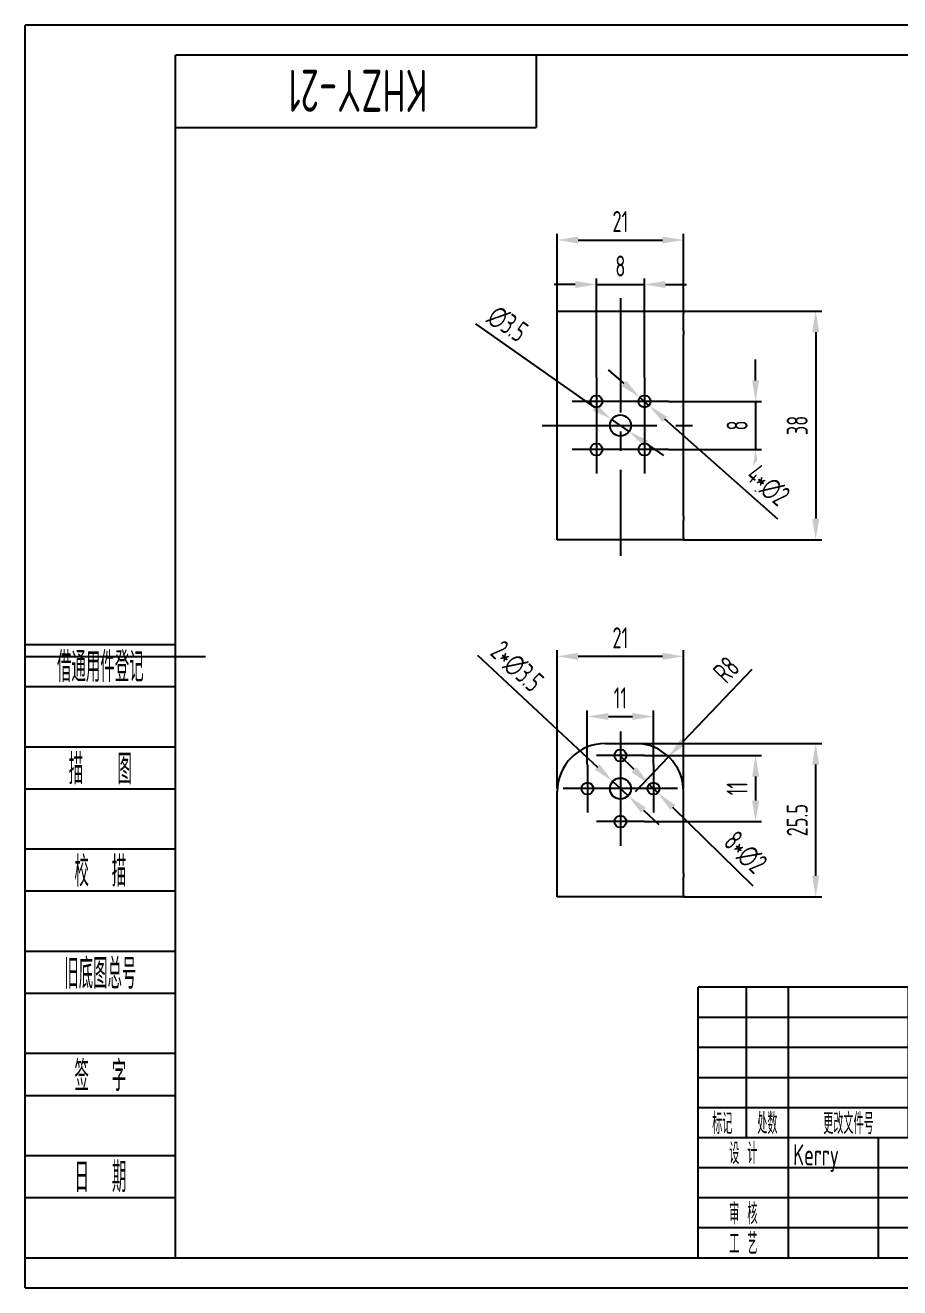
# Model space of a CAD drawing. Header units: millimetres. Extents: x 366 to 663, y 390 to 600.
# Drawn here: x 366.1 to 511.6, y 389.7 to 599.7 of the extents above; entities that cross this region are included whole.
import ezdxf
from ezdxf.enums import TextEntityAlignment as Align

# ---------------------------------------------------------------- set-up
doc = ezdxf.new("R2010")
doc.units = ezdxf.units.MM
doc.linetypes.add('CENTER2', pattern=[28.575, 19.05, -3.175, 3.175, -3.175])
for name, color, linetype in [('1轮廓实线层', 7, 'Continuous'), ('2细线层', 4, 'Continuous'), ('3中心线层', 1, 'CENTER2'), ('6文字层', 3, 'Continuous'), ('7标注层', 4, 'Continuous'), ('图框层', 7, 'Continuous')]:
    doc.layers.add(name, color=color, linetype=linetype)
doc.styles.add('PC_TEXTSTYLE', font='ISOCP.SHX', dxfattribs={"width": 0.707, "bigfont": 'GBCBIG.SHX'})
doc.dimstyles.new('GB_DIAMETER', dxfattribs={"dimtxt": 3.5, "dimasz": 3.5, "dimexe": 1, "dimexo": 0, "dimgap": 1.5, "dimtad": 1, "dimjust": 4, "dimdsep": 46, "dimtxsty": 'PC_TEXTSTYLE', "dimcen": 0, "dimclrd": 256, "dimclrt": 3, "dimadec": 0, "dimazin": 2, "dimtp": 0.1, "dimtm": 0.1, "dimtfac": 0.71, "dimtdec": 3, "dimtmove": 0, "dimatfit": 2, "dimfxl": 1, "dimtfill": 1, "dimarcsym": 0})
doc.dimstyles.new('GB_LINEAR', dxfattribs={"dimtxt": 3.5, "dimasz": 3.5, "dimexe": 1, "dimexo": 0, "dimgap": 1.5, "dimtad": 1, "dimdsep": 46, "dimtxsty": 'PC_TEXTSTYLE', "dimcen": 0, "dimclrd": 256, "dimclrt": 3, "dimadec": 0, "dimazin": 2, "dimtp": 0.1, "dimtm": 0.1, "dimtfac": 0.71, "dimtdec": 3, "dimtmove": 0, "dimatfit": 3, "dimfxl": 1, "dimtfill": 1, "dimarcsym": 0})
doc.dimstyles.new('GB_RADIAL', dxfattribs={"dimtxt": 3.5, "dimasz": 3.5, "dimexe": 1, "dimexo": 0, "dimgap": 1.5, "dimtad": 1, "dimjust": 4, "dimdsep": 46, "dimtxsty": 'PC_TEXTSTYLE', "dimcen": 0, "dimclrd": 256, "dimclrt": 3, "dimadec": 0, "dimazin": 2, "dimtp": 0.1, "dimtm": 0.1, "dimtfac": 0.71, "dimtdec": 3, "dimtmove": 0, "dimatfit": 2, "dimfxl": 1, "dimtfill": 1, "dimarcsym": 0})

# ---------------------------------------------------------------- blocks, each defined once
blk = doc.blocks.new('*D1')
at = {"layer": '7标注层', "color": 0, "lineweight": -2}
for p, q in [((454.6, 551.93), (454.6, 564.93)), ((475.6, 551.93), (475.6, 564.93))]:
    blk.add_line(p, q, dxfattribs=at)
at = {"layer": '7标注层', "lineweight": -2}
blk.add_line((458.1, 563.93), (472.1, 563.93), dxfattribs=at)
at = {"layer": '7标注层'}
for points in [[(458.1, 564.51), (458.1, 563.35), (454.6, 563.93)], [(472.1, 563.35), (472.1, 564.51), (475.6, 563.93)]]:
    blk.add_solid(points, dxfattribs=at)
at = {"layer": 'Defpoints', "color": 0}
for p in [(475.6, 563.93), (454.6, 551.93), (475.6, 551.93)]:
    blk.add_point(p, dxfattribs=at)
at = {"layer": '7标注层', "color": 3, "insert": (465.1, 567.01), "char_height": 3.5, "attachment_point": 5, "style": 'PC_TEXTSTYLE', "bg_fill": 3, "box_fill_scale": 1.1, "bg_fill_color": 257, "bg_fill_transparency": 0}
blk.add_mtext('21', dxfattribs=at)
blk = doc.blocks.new('*D2')
at = {"layer": '7标注层', "color": 0, "lineweight": -2}
for p, q in [((465.1, 480.18), (498.6, 480.18)), ((475.6, 454.68), (498.6, 454.68))]:
    blk.add_line(p, q, dxfattribs=at)
at = {"layer": '7标注层', "lineweight": -2}
blk.add_line((497.6, 458.18), (497.6, 476.68), dxfattribs=at)
at = {"layer": '7标注层'}
for points in [[(498.19, 476.68), (497.02, 476.68), (497.6, 480.18)], [(497.02, 458.18), (498.19, 458.18), (497.6, 454.68)]]:
    blk.add_solid(points, dxfattribs=at)
at = {"layer": 'Defpoints', "color": 0}
for p in [(465.1, 480.18), (497.6, 480.18), (475.6, 454.68)]:
    blk.add_point(p, dxfattribs=at)
at = {"layer": '7标注层', "color": 3, "insert": (494.53, 467.43), "char_height": 3.5, "attachment_point": 5, "rotation": 90, "style": 'PC_TEXTSTYLE', "bg_fill": 3, "box_fill_scale": 1.1, "bg_fill_color": 257, "bg_fill_transparency": 0}
blk.add_mtext('25.5', dxfattribs=at)
blk = doc.blocks.new('*D3')
at = {"layer": '7标注层', "color": 0, "lineweight": -2}
for p, q in [((454.6, 472.68), (454.6, 495.68)), ((475.6, 472.68), (475.6, 495.68))]:
    blk.add_line(p, q, dxfattribs=at)
at = {"layer": '7标注层', "lineweight": -2}
blk.add_line((458.1, 494.68), (472.1, 494.68), dxfattribs=at)
at = {"layer": '7标注层'}
for points in [[(458.1, 495.26), (458.1, 494.1), (454.6, 494.68)], [(472.1, 494.1), (472.1, 495.26), (475.6, 494.68)]]:
    blk.add_solid(points, dxfattribs=at)
at = {"layer": 'Defpoints', "color": 0}
for p in [(475.6, 494.68), (454.6, 472.68), (475.6, 472.68)]:
    blk.add_point(p, dxfattribs=at)
at = {"layer": '7标注层', "color": 3, "insert": (465.1, 497.76), "char_height": 3.5, "attachment_point": 5, "style": 'PC_TEXTSTYLE', "bg_fill": 3, "box_fill_scale": 1.1, "bg_fill_color": 257, "bg_fill_transparency": 0}
blk.add_mtext('21', dxfattribs=at)
blk = doc.blocks.new('*D4')
at = {"layer": '7标注层', "color": 0, "lineweight": -2}
for p, q in [((475.6, 552.08), (498.6, 552.08)), ((475.6, 514.08), (498.6, 514.08))]:
    blk.add_line(p, q, dxfattribs=at)
at = {"layer": '7标注层', "lineweight": -2}
blk.add_line((497.6, 548.58), (497.6, 517.58), dxfattribs=at)
at = {"layer": '7标注层'}
for points in [[(498.19, 548.58), (497.02, 548.58), (497.6, 552.08)], [(497.02, 517.58), (498.19, 517.58), (497.6, 514.08)]]:
    blk.add_solid(points, dxfattribs=at)
at = {"layer": 'Defpoints', "color": 0}
for p in [(475.6, 552.08), (475.6, 514.08), (497.6, 514.08)]:
    blk.add_point(p, dxfattribs=at)
at = {"layer": '7标注层', "color": 3, "insert": (494.53, 533.08), "char_height": 3.5, "attachment_point": 5, "rotation": 90, "style": 'PC_TEXTSTYLE', "bg_fill": 3, "box_fill_scale": 1.1, "bg_fill_color": 257, "bg_fill_transparency": 0}
blk.add_mtext('38', dxfattribs=at)
blk = doc.blocks.new('*D5')
at = {"layer": '7标注层', "lineweight": -2}
for p, q in [((457.6, 556.53), (454.1, 556.53)), ((461.1, 556.53), (469.1, 556.53)), ((472.6, 556.53), (476.1, 556.53))]:
    blk.add_line(p, q, dxfattribs=at)
at = {"layer": '7标注层', "color": 0, "lineweight": -2}
for p, q in [((461.1, 541.08), (461.1, 557.53)), ((469.1, 541.08), (469.1, 557.53))]:
    blk.add_line(p, q, dxfattribs=at)
at = {"layer": '7标注层'}
for points in [[(457.6, 555.95), (457.6, 557.11), (461.1, 556.53)], [(472.6, 557.11), (472.6, 555.95), (469.1, 556.53)]]:
    blk.add_solid(points, dxfattribs=at)
at = {"layer": 'Defpoints', "color": 0}
for p in [(469.1, 556.53), (461.1, 541.08), (469.1, 541.08)]:
    blk.add_point(p, dxfattribs=at)
at = {"layer": '7标注层', "color": 3, "insert": (465.1, 559.6), "char_height": 3.5, "attachment_point": 5, "style": 'PC_TEXTSTYLE', "bg_fill": 3, "box_fill_scale": 1.1, "bg_fill_color": 257, "bg_fill_transparency": 0}
blk.add_mtext('8', dxfattribs=at)
blk = doc.blocks.new('*D6')
at = {"layer": '7标注层', "lineweight": -2}
for p, q in [((487.6, 540.58), (487.6, 544.08)), ((487.6, 537.08), (487.6, 529.08)), ((487.6, 525.58), (487.6, 522.08))]:
    blk.add_line(p, q, dxfattribs=at)
at = {"layer": '7标注层', "color": 0, "lineweight": -2}
for p, q in [((473.1, 537.08), (488.6, 537.08)), ((473.1, 529.08), (488.6, 529.08))]:
    blk.add_line(p, q, dxfattribs=at)
at = {"layer": '7标注层'}
for points in [[(487.02, 540.58), (488.19, 540.58), (487.6, 537.08)], [(488.19, 525.58), (487.02, 525.58), (487.6, 529.08)]]:
    blk.add_solid(points, dxfattribs=at)
at = {"layer": 'Defpoints', "color": 0}
for p in [(473.1, 537.08), (473.1, 529.08), (487.6, 529.08)]:
    blk.add_point(p, dxfattribs=at)
at = {"layer": '7标注层', "color": 3, "insert": (484.53, 533.08), "char_height": 3.5, "attachment_point": 5, "rotation": 90, "style": 'PC_TEXTSTYLE', "bg_fill": 3, "box_fill_scale": 1.1, "bg_fill_color": 257, "bg_fill_transparency": 0}
blk.add_mtext('8', dxfattribs=at)
blk = doc.blocks.new('*D7')
at = {"layer": '7标注层', "lineweight": -2}
for p, q in [((487, 492.49), (475.55, 480.5)), ((467.6, 472.18), (473.13, 477.97))]:
    blk.add_line(p, q, dxfattribs=at)
at = {"layer": '7标注层'}
blk.add_solid([(475.12, 480.9), (475.97, 480.09), (473.13, 477.97)], dxfattribs=at)
at = {"layer": 'Defpoints', "color": 0}
for p in [(473.13, 477.97), (467.6, 472.18)]:
    blk.add_point(p, dxfattribs=at)
at = {"layer": '7标注层', "color": 3, "insert": (482.72, 492.46), "char_height": 3.5, "attachment_point": 5, "rotation": 46.3206, "style": 'PC_TEXTSTYLE', "bg_fill": 3, "box_fill_scale": 1.1, "bg_fill_color": 257, "bg_fill_transparency": 0}
blk.add_mtext('R8', dxfattribs=at)
blk = doc.blocks.new('*D11')
at = {"layer": '7标注层', "color": 0, "lineweight": -2}
for p, q in [((459.6, 476.68), (459.6, 485.68)), ((470.6, 476.68), (470.6, 485.68))]:
    blk.add_line(p, q, dxfattribs=at)
at = {"layer": '7标注层', "lineweight": -2}
blk.add_line((463.1, 484.68), (467.1, 484.68), dxfattribs=at)
at = {"layer": '7标注层'}
for points in [[(463.1, 485.26), (463.1, 484.1), (459.6, 484.68)], [(467.1, 484.1), (467.1, 485.26), (470.6, 484.68)]]:
    blk.add_solid(points, dxfattribs=at)
at = {"layer": 'Defpoints', "color": 0}
for p in [(470.6, 484.68), (459.6, 476.68), (470.6, 476.68)]:
    blk.add_point(p, dxfattribs=at)
at = {"layer": '7标注层', "color": 3, "insert": (465.1, 487.76), "char_height": 3.5, "attachment_point": 5, "style": 'PC_TEXTSTYLE', "bg_fill": 3, "box_fill_scale": 1.1, "bg_fill_color": 257, "bg_fill_transparency": 0}
blk.add_mtext('11', dxfattribs=at)
blk = doc.blocks.new('*D12')
at = {"layer": '7标注层', "color": 0, "lineweight": -2}
for p, q in [((469.1, 478.18), (488.6, 478.18)), ((469.1, 467.18), (488.6, 467.18))]:
    blk.add_line(p, q, dxfattribs=at)
at = {"layer": '7标注层', "lineweight": -2}
blk.add_line((487.6, 474.68), (487.6, 470.68), dxfattribs=at)
at = {"layer": '7标注层'}
for points in [[(488.19, 474.68), (487.02, 474.68), (487.6, 478.18)], [(487.02, 470.68), (488.19, 470.68), (487.6, 467.18)]]:
    blk.add_solid(points, dxfattribs=at)
at = {"layer": 'Defpoints', "color": 0}
for p in [(469.1, 478.18), (469.1, 467.18), (487.6, 467.18)]:
    blk.add_point(p, dxfattribs=at)
at = {"layer": '7标注层', "color": 3, "insert": (484.53, 472.68), "char_height": 3.5, "attachment_point": 5, "rotation": 90, "style": 'PC_TEXTSTYLE', "bg_fill": 3, "box_fill_scale": 1.1, "bg_fill_color": 257, "bg_fill_transparency": 0}
blk.add_mtext('11', dxfattribs=at)
blk = doc.blocks.new('*D13')
at = {"layer": '7标注层', "lineweight": -2}
for p, q in [((465.73, 540.05), (463.1, 542.36)), ((468.35, 537.74), (469.86, 536.42)), ((491.33, 517.52), (472.48, 534.11))]:
    blk.add_line(p, q, dxfattribs=at)
at = {"layer": '7标注层'}
for points in [[(465.34, 539.61), (466.11, 540.49), (468.35, 537.74)], [(472.87, 534.54), (472.1, 533.67), (469.86, 536.42)]]:
    blk.add_solid(points, dxfattribs=at)
at = {"layer": 'Defpoints', "color": 0}
for p in [(468.35, 537.74), (469.86, 536.42)]:
    blk.add_point(p, dxfattribs=at)
at = {"layer": '7标注层', "color": 3, "insert": (489.64, 523.11), "char_height": 3.5, "attachment_point": 5, "rotation": 318.6628, "style": 'PC_TEXTSTYLE', "bg_fill": 3, "box_fill_scale": 1.1, "bg_fill_color": 257, "bg_fill_transparency": 0}
blk.add_mtext('4*∅2', dxfattribs=at)
blk = doc.blocks.new('*D14')
at = {"layer": '7标注层', "lineweight": -2}
for p, q in [((441.01, 549.96), (460.8, 536.09)), ((466.54, 532.07), (463.67, 534.08)), ((469.4, 530.07), (472.27, 528.06))]:
    blk.add_line(p, q, dxfattribs=at)
at = {"layer": '7标注层'}
for points in [[(460.47, 535.61), (461.14, 536.57), (463.67, 534.08)], [(469.74, 530.54), (469.07, 529.59), (466.54, 532.07)]]:
    blk.add_solid(points, dxfattribs=at)
at = {"layer": 'Defpoints', "color": 0}
for p in [(463.67, 534.08), (466.54, 532.07)]:
    blk.add_point(p, dxfattribs=at)
at = {"layer": '7标注层', "color": 3, "insert": (446.33, 549.98), "char_height": 3.5, "attachment_point": 5, "rotation": 324.9868, "style": 'PC_TEXTSTYLE', "bg_fill": 3, "box_fill_scale": 1.1, "bg_fill_color": 257, "bg_fill_transparency": 0}
blk.add_mtext('∅3.5', dxfattribs=at)
blk = doc.blocks.new('*D15')
at = {"layer": '7标注层', "lineweight": -2}
for p, q in [((467.39, 475.83), (464.89, 478.28)), ((469.89, 473.38), (471.32, 471.98)), ((487.18, 456.45), (473.82, 469.53))]:
    blk.add_line(p, q, dxfattribs=at)
at = {"layer": '7标注层'}
for points in [[(466.98, 475.41), (467.8, 476.25), (469.89, 473.38)], [(474.23, 469.95), (473.41, 469.12), (471.32, 471.98)]]:
    blk.add_solid(points, dxfattribs=at)
at = {"layer": 'Defpoints', "color": 0}
for p in [(469.89, 473.38), (471.32, 471.98)]:
    blk.add_point(p, dxfattribs=at)
at = {"layer": '7标注层', "color": 3, "insert": (485.88, 462.04), "char_height": 3.5, "attachment_point": 5, "rotation": 315.615, "style": 'PC_TEXTSTYLE', "bg_fill": 3, "box_fill_scale": 1.1, "bg_fill_color": 257, "bg_fill_transparency": 0}
blk.add_mtext('8*∅2', dxfattribs=at)
blk = doc.blocks.new('*D16')
at = {"layer": '7标注层', "lineweight": -2}
for p, q in [((441.33, 494.85), (461.27, 476.26)), ((466.38, 471.49), (463.82, 473.87)), ((468.94, 469.1), (471.5, 466.71))]:
    blk.add_line(p, q, dxfattribs=at)
at = {"layer": '7标注层'}
for points in [[(460.87, 475.83), (461.66, 476.69), (463.82, 473.87)], [(469.34, 469.53), (468.55, 468.67), (466.38, 471.49)]]:
    blk.add_solid(points, dxfattribs=at)
at = {"layer": 'Defpoints', "color": 0}
for p in [(463.82, 473.87), (466.38, 471.49)]:
    blk.add_point(p, dxfattribs=at)
at = {"layer": '7标注层', "color": 3, "insert": (447.87, 492.96), "char_height": 3.5, "attachment_point": 5, "rotation": 316.9942, "style": 'PC_TEXTSTYLE', "bg_fill": 3, "box_fill_scale": 1.1, "bg_fill_color": 257, "bg_fill_transparency": 0}
blk.add_mtext('2*∅3.5', dxfattribs=at)
blk = doc.blocks.new('ZwmFrameMain_A4^_^无分区图框^_^landscape')
at = {"layer": '1轮廓实线层'}
for p, q in [((0, 0), (0, 200)), ((267, 200), (0, 200)), ((-25, 100), (5, 100)), ((0, 0), (267, 0))]:
    blk.add_line(p, q, dxfattribs=at)
at = {"layer": '2细线层'}
for p, q in [((-25, -5), (-25, 205)), ((272, 205), (-25, 205)), ((-25, -5), (272, -5))]:
    blk.add_line(p, q, dxfattribs=at)
blk = doc.blocks.new('ZwmFrameMain_标题栏1')
at = {"layer": '1轮廓实线层'}
for p, q in [((-180, 0), (-180, 45)), ((0, 45), (-180, 45)), ((-172, 20), (-172, 45)), ((-165, 20), (-165, 45)), ((-145, 20), (-145, 45)), ((-130, 20), (-130, 45)), ((-120, 0), (-120, 45)), ((0, 0), (0, 45)), ((-60, 30), (0, 30)), ((-180, 20), (-60, 20)), ((-165, 0), (-165, 20)), ((-150, 0), (-150, 20)), ((-135, 0), (-135, 20)), ((-60, 15), (0, 15)), ((-180, 0), (0, 0))]:
    blk.add_line(p, q, dxfattribs=at)
at = {"layer": '1轮廓实线层', "color": 7}
for p, q in [((-60, 0), (-60, 45)), ((-180, 25), (-120, 25))]:
    blk.add_line(p, q, dxfattribs=at)
at = {"layer": '2细线层'}
for p, q in [((-180, 40), (-120, 40)), ((-180, 35), (-120, 35)), ((-180, 30), (-120, 30)), ((-90, 0), (-90, 20)), ((-75, 6), (-75, 20)), ((-180, 15), (-120, 15)), ((-120, 14), (-60, 14)), ((-112.5, 6), (-112.5, 14)), ((-105, 6), (-105, 14)), ((-97.5, 6), (-97.5, 14)), ((-180, 10), (-120, 10)), ((-180, 5), (-120, 5)), ((-120, 6), (-60, 6))]:
    blk.add_line(p, q, dxfattribs=at)
at = {"layer": '6文字层', "style": 'PC_TEXTSTYLE', "width": 0.667}
for s, p in [('标记', (-176, 22.5)), ('处数', (-168.5, 22.5)), (' 更改文件号 ', (-155, 22.5)), (' 签 字 ', (-137.5, 22.5)), (' 日期 ', (-125, 22.5)), (' 设 计 ', (-172.5, 17.51)), (' 标准化 ', (-142.5, 17.51)), (' 图 样 标 记 ', (-105, 17)), (' 重 量 ', (-82.5, 17)), (' 比 例 ', (-67.5, 17)), (' 审 核 ', (-172.5, 7.5)), (' 工 艺 ', (-172.5, 2.5)), (' 日 期 ', (-142.5, 2.5)), ('共       页', (-105, 3)), ('第       页', (-75, 3))]:
    blk.add_text(s, height=3.5, dxfattribs=at).set_placement(p, align=Align.MIDDLE)
at = {"layer": '6文字层', "style": 'PC_TEXTSTYLE', "flags": 8}
for tag, height, width, p, p2 in [('企业名称', 5, 3.445461, (-54.29, 34.82), (-5.27, 34.82)), ('产品名称或材料标记', 7, 1.034456, (-113.46, 28.64), (-66.42, 28.64)), ('图样名称', 5, 3.480264, (-54.79, 19.98), (-5.27, 19.98)), ('标准化', 3.5, 1.756036, (-133.83, 15.37), (-120.75, 15.37)), ('重量', 3.5, 2.448074, (-88.46, 7.54), (-76.55, 7.54)), ('比例', 3.5, 2.367734, (-73.35, 7.54), (-61.93, 7.54)), ('图样代号', 5, 3.489916, (-54.79, 5.63), (-5.52, 5.63)), ('审核', 3.5, 2.723972, (-163.99, 5.37), (-150.63, 5.37)), ('工艺', 3.5, 2.851598, (-164.21, 0.37), (-150.89, 0.37)), ('共几页', 3.5, 0.953151, (-108.58, 1.48), (-101.56, 1.48)), ('日期', 3.5, 2.733185, (-133.83, 0.37), (-120.75, 0.37))]:
    blk.add_attdef(tag, text='', height=height, dxfattribs=dict(at, width=width)).set_placement(p, p2, align=Align.FIT)
at = {"layer": '6文字层', "style": 'PC_TEXTSTYLE', "width": 9.901758, "flags": 8}
blk.add_attdef('设计', text='', height=3.5, rotation=359.5768, dxfattribs=at).set_placement((-164.23, 15.37), (-150.37, 15.27), align=Align.FIT)
at = {"layer": '6文字层', "color": 3, "style": 'PC_TEXTSTYLE', "width": 0.96618, "flags": 8}
blk.add_attdef('第几页', text='', height=3.5, dxfattribs=at).set_placement((-78.29, 1.5), (-71.16, 1.5), align=Align.FIT)
at = {"layer": '6文字层', "color": 0, "style": 'PC_TEXTSTYLE', "width": 0.715273, "flags": 8}
blk.add_attdef('图纸张数', text='', height=3.5, dxfattribs=at).set_placement((-2.66, -3.87), (4.46, -3.87), align=Align.FIT)
blk = doc.blocks.new('ZwmFrameMain_图样代号')
at = {"layer": '2细线层', "linetype": 'Continuous'}
for p in [(60, 0), (0, -12)]:
    blk.add_line(p, (60, -12), dxfattribs=at)
at = {"layer": '6文字层', "style": 'PC_TEXTSTYLE', "width": 2.827942}
blk.add_attdef('图样代号', text='', height=7, rotation=180, dxfattribs=at).set_placement((58.24, -2.4), (2.35, -2.4), align=Align.FIT)
blk = doc.blocks.new('ZwmFrameMain_附加栏')
at = {"layer": '2细线层'}
for p, q in [((-25, 102), (0, 102)), ((-25, 95), (0, 95)), ((-25, 85), (0, 85)), ((-25, 78), (0, 78)), ((-25, 68), (0, 68)), ((-25, 61), (0, 61)), ((-25, 51), (0, 51)), ((-25, 44), (0, 44)), ((-25, 34), (0, 34)), ((-25, 27), (0, 27)), ((-25, 17), (0, 17)), ((-25, 10), (0, 10)), ((-25, 0), (0, 0))]:
    blk.add_line(p, q, dxfattribs=at)
at = {"layer": '6文字层', "color": 3, "style": 'PC_TEXTSTYLE'}
for s, width, p in [('借通用件登记', 0.667, (-12.5, 98.5)), ('描   图', 0.6667, (-12.5, 81.5)), ('校  描', 0.667, (-12.5, 64.5)), ('旧底图总号', 0.667, (-12.5, 47.5)), ('签  字', 0.667, (-12.5, 30.5)), ('日  期', 0.667, (-12.49, 13.6))]:
    blk.add_text(s, height=5, dxfattribs=dict(at, width=width)).set_placement(p, align=Align.MIDDLE)
at = {"layer": '6文字层', "style": 'PC_TEXTSTYLE'}
for tag, width, p, p2 in [('借通用件登记', 0.671328, (-23.44, 86.36), (-1.25, 86.36)), ('描图', 2.120922, (-23.44, 69.36), (-1.25, 69.36)), ('校图', 2.149976, (-23.75, 52.06), (-1.25, 52.06)), ('旧底图总号', 0.761452, (-22.84, 35.67), (-1.86, 35.67)), ('签字', 2.026939, (-23.14, 18.37), (-1.56, 18.37)), ('日期', 1.89999, (-22.84, 1.37), (-2.17, 1.37))]:
    blk.add_attdef(tag, text='', height=5, dxfattribs=dict(at, width=width)).set_placement(p, p2, align=Align.FIT)

msp = doc.modelspace()

# ---------------------------------------------------------------- linework, layer by layer
at = {"color": 7, "linetype": 'Continuous', "lineweight": 25}
for p, q in [((454.604, 552.077), (475.604, 552.077)), ((454.604, 551.784), (454.604, 552.077)), ((454.604, 548.87), (454.604, 551.784)), ((475.604, 552.077), (475.604, 551.784)), ((475.604, 548.87), (475.604, 551.784)), ((454.604, 548.163), (454.604, 548.87)), ((454.604, 517.991), (454.604, 548.163)), ((475.604, 548.87), (475.604, 548.163)), ((475.604, 517.991), (475.604, 548.163)), ((454.604, 517.284), (454.604, 517.991)), ((454.604, 514.37), (454.604, 517.284)), ((475.604, 517.991), (475.604, 517.284)), ((475.604, 514.37), (475.604, 517.284)), ((454.604, 514.077), (454.604, 514.37)), ((475.604, 514.077), (454.604, 514.077)), ((475.604, 514.37), (475.604, 514.077)), ((462.604, 480.181), (467.604, 480.181)), ((454.604, 458.595), (454.604, 472.181)), ((475.604, 458.595), (475.604, 472.181)), ((454.604, 457.888), (454.604, 458.595)), ((454.604, 454.974), (454.604, 457.888)), ((475.604, 458.595), (475.604, 457.888)), ((475.604, 454.974), (475.604, 457.888)), ((454.604, 454.681), (454.604, 454.974)), ((475.604, 454.681), (454.604, 454.681)), ((475.604, 454.974), (475.604, 454.681))]:
    msp.add_line(p, q, dxfattribs=at)
for centre, radius in [((461.104, 537.077), 1), ((469.104, 537.077), 1), ((465.104, 533.077), 1.75), ((461.104, 529.077), 1), ((469.104, 529.077), 1), ((465.104, 478.181), 1), ((459.604, 472.681), 1), ((465.104, 472.681), 1.75), ((470.604, 472.681), 1), ((465.104, 467.181), 1)]:
    msp.add_circle(centre, radius, dxfattribs=at)
for centre, start, end in [((462.604, 472.181), 90, 180), ((467.604, 472.181), 0, 90)]:
    msp.add_arc(centre, 8, start, end, dxfattribs=at)
at = {"layer": '3中心线层'}
for p, q in [((461.104, 541.077), (461.104, 533.077)), ((469.104, 541.077), (469.104, 533.077)), ((465.104, 537.077), (457.104, 537.077)), ((473.104, 537.077), (465.104, 537.077)), ((452.09, 533.077), (477.115, 533.077)), ((461.104, 533.077), (461.104, 525.077)), ((469.104, 533.077), (469.104, 525.077)), ((465.104, 529.077), (457.104, 529.077)), ((473.104, 529.077), (465.104, 529.077))]:
    msp.add_line(p, q, dxfattribs=at)

# ---------------------------------------------------------------- block references
at = {"layer": '图框层'}
ref = msp.add_blockref('ZwmFrameMain_图样代号', (391.063, 594.651), dxfattribs=at)
ref.add_attrib('图样代号', 'KHZY-21', dxfattribs={"layer": '6文字层', "height": 7, "rotation": 180, "style": 'PC_TEXTSTYLE', "width": 0.707}).set_placement((421.355, 592.248), align=Align.CENTER)
msp.add_blockref('ZwmFrameMain_附加栏', (391.063, 394.651), dxfattribs=at)
ref = msp.add_blockref('ZwmFrameMain_标题栏1', (658.063, 394.651), dxfattribs=at)
ref.add_attrib('产品名称或材料标记', '不锈钢', dxfattribs={"layer": '6文字层', "height": 7, "style": 'PC_TEXTSTYLE', "width": 0.707}).set_placement((568.12, 423.287), align=Align.CENTER)
ref.add_attrib('设计', 'Kerry', (493.834, 410.023), dxfattribs={"layer": '6文字层', "height": 3.5, "rotation": 359.57685, "style": 'PC_TEXTSTYLE', "width": 0.707})
ref.add_attrib('日期', '2023/10/12', dxfattribs={"layer": '6文字层', "height": 3.5, "style": 'PC_TEXTSTYLE', "width": 0.57952}).set_placement((524.228, 395.023), (537.311, 395.023), align=Align.FIT)
ref.add_attrib('图样名称', '10-15kg舵机系列舵盘支架尺寸图', dxfattribs={"layer": '6文字层', "height": 5, "style": 'PC_TEXTSTYLE', "width": 0.707}).set_placement((628.036, 414.629), align=Align.CENTER)
ref.add_attrib('图样代号', 'KHZY-21', dxfattribs={"layer": '6文字层', "height": 5, "style": 'PC_TEXTSTYLE', "width": 0.707}).set_placement((627.912, 400.282), align=Align.CENTER)
ref.add_attrib('比例', '1:1', dxfattribs={"layer": '6文字层', "height": 3.5, "style": 'PC_TEXTSTYLE', "width": 0.707}).set_placement((590.421, 402.194), align=Align.CENTER)

# ---------------------------------------------------------------- next in the draw order: dimensions: what is measured, and where the dimension line sits
at = {"layer": '7标注层'}
dim = msp.add_linear_dim(base=(475.604, 563.931), p1=(454.604, 551.931), p2=(475.604, 551.931), dimstyle='GB_LINEAR', override={"dimscale": 1, "dimgap": 1.5, "dimtad": 1, "dimjust": 0, "dimdec": 2, "dimlfac": 1, "dimse1": 0, "dimse2": 0, "dimsd1": 0, "dimsd2": 0, "dimclrd": 256, "dimclre": 0, "dimtofl": 1, "dimtvp": 0.1}, dxfattribs=at)
dim.commit()
dim.dimension.update_dxf_attribs({"geometry": '*D1', "text_midpoint": (465.104, 567.006)})
dim = msp.add_linear_dim(base=(497.604, 480.181), p1=(475.604, 454.681), p2=(465.104, 480.181), angle=90, dimstyle='GB_LINEAR', override={"dimscale": 1, "dimgap": 1.5, "dimtad": 1, "dimjust": 0, "dimdec": 2, "dimlfac": 1, "dimse1": 0, "dimse2": 0, "dimsd1": 0, "dimsd2": 0, "dimclrd": 256, "dimclre": 0, "dimtofl": 1, "dimtvp": 0.1}, dxfattribs=at)
dim.commit()
dim.dimension.update_dxf_attribs({"geometry": '*D2', "text_midpoint": (494.529, 467.431)})

# ---------------------------------------------------------------- next in the draw order: linework, layer by layer
at = {"layer": '3中心线层'}
for p, q in [((465.104, 554.282), (465.104, 511.375)), ((465.104, 471.181), (465.104, 463.181)), ((469.104, 467.181), (461.104, 467.181))]:
    msp.add_line(p, q, dxfattribs=at)

# ---------------------------------------------------------------- next in the draw order: dimensions: what is measured, and where the dimension line sits
at = {"layer": '7标注层'}
dim = msp.add_linear_dim(base=(497.604, 514.077), p1=(475.604, 552.077), p2=(475.604, 514.077), angle=90, dimstyle='GB_LINEAR', override={"dimscale": 1, "dimgap": 1.5, "dimtad": 1, "dimjust": 0, "dimdec": 2, "dimlfac": 1, "dimse1": 0, "dimse2": 0, "dimsd1": 0, "dimsd2": 0, "dimclrd": 256, "dimclre": 0, "dimtofl": 1, "dimtvp": 0.1}, dxfattribs=at)
dim.commit()
dim.dimension.update_dxf_attribs({"geometry": '*D4', "text_midpoint": (494.529, 533.077)})
dim = msp.add_linear_dim(base=(475.604, 494.681), p1=(454.604, 472.681), p2=(475.604, 472.681), dimstyle='GB_LINEAR', override={"dimscale": 1, "dimgap": 1.5, "dimtad": 1, "dimjust": 0, "dimdec": 2, "dimlfac": 1, "dimse1": 0, "dimse2": 0, "dimsd1": 0, "dimsd2": 0, "dimclrd": 256, "dimclre": 0, "dimtofl": 1, "dimtvp": 0.1}, dxfattribs=at)
dim.commit()
dim.dimension.update_dxf_attribs({"geometry": '*D3', "text_midpoint": (465.104, 497.756)})

# ---------------------------------------------------------------- next in the draw order: linework, layer by layer
at = {"layer": '3中心线层'}
for p, q in [((465.104, 482.181), (465.104, 474.181)), ((469.104, 478.181), (461.104, 478.181)), ((465.104, 477.431), (465.104, 467.931)), ((459.604, 476.681), (459.604, 468.681)), ((470.604, 476.681), (470.604, 468.681)), ((463.604, 472.681), (455.604, 472.681)), ((469.854, 472.681), (460.354, 472.681)), ((474.604, 472.681), (466.604, 472.681))]:
    msp.add_line(p, q, dxfattribs=at)

# ---------------------------------------------------------------- next in the draw order: dimensions: what is measured, and where the dimension line sits
at = {"layer": '7标注层'}
dim = msp.add_linear_dim(base=(469.104, 556.53), p1=(461.104, 541.077), p2=(469.104, 541.077), dimstyle='GB_LINEAR', override={"dimscale": 1, "dimgap": 1.5, "dimtad": 1, "dimjust": 0, "dimdec": 2, "dimlfac": 1, "dimse1": 0, "dimse2": 0, "dimsd1": 0, "dimsd2": 0, "dimclrd": 256, "dimclre": 0, "dimtofl": 1, "dimtvp": 0.1}, dxfattribs=at)
dim.commit()
dim.dimension.update_dxf_attribs({"geometry": '*D5', "text_midpoint": (465.104, 559.605)})

# ---------------------------------------------------------------- next in the draw order: dimensions: what is measured, and where the dimension line sits
dim = msp.add_linear_dim(base=(487.604, 529.077), p1=(473.104, 537.077), p2=(473.104, 529.077), angle=90, dimstyle='GB_LINEAR', override={"dimscale": 1, "dimgap": 1.5, "dimtad": 1, "dimjust": 0, "dimdec": 2, "dimlfac": 1, "dimse1": 0, "dimse2": 0, "dimsd1": 0, "dimsd2": 0, "dimclrd": 256, "dimclre": 0, "dimtofl": 1, "dimtvp": 0.1}, dxfattribs=at)
dim.commit()
dim.dimension.update_dxf_attribs({"geometry": '*D6', "text_midpoint": (484.529, 533.077)})
dim = msp.add_radius_dim(center=(467.604, 472.181), mpoint=(473.129, 477.966), dimstyle='GB_RADIAL', override={"dimscale": 1, "dimgap": 1.5, "dimtad": 1, "dimjust": 4, "dimtih": 0, "dimtoh": 0, "dimdec": 2, "dimlfac": 1, "dimse1": 0, "dimse2": 0, "dimsd1": 0, "dimsd2": 0, "dimtix": 0, "dimtofl": 1, "dimatfit": 0, "dimtvp": 0.1}, dxfattribs=at)
dim.commit()
dim.dimension.update_dxf_attribs({"geometry": '*D7', "text_midpoint": (484.941, 490.335), "dimtype": 164})

# ---------------------------------------------------------------- next in the draw order: dimensions: what is measured, and where the dimension line sits
dim = msp.add_diameter_dim_2p(p1=(468.354, 537.738), p2=(469.855, 536.417), text='4*<>', dimstyle='GB_DIAMETER', override={"dimscale": 1, "dimgap": 1.5, "dimtad": 1, "dimjust": 4, "dimtih": 0, "dimtoh": 0, "dimdec": 2, "dimlfac": 1, "dimpost": '', "dimcen": 0, "dimse1": 0, "dimse2": 0, "dimsd1": 0, "dimsd2": 0, "dimtix": 0, "dimtofl": 1, "dimatfit": 0, "dimtvp": 0.1}, dxfattribs=at)
dim.commit()
dim.dimension.update_dxf_attribs({"geometry": '*D13', "text_midpoint": (487.604, 520.803), "dimtype": 163})
dim = msp.add_linear_dim(base=(470.604, 484.681), p1=(459.604, 476.681), p2=(470.604, 476.681), dimstyle='GB_LINEAR', override={"dimscale": 1, "dimgap": 1.5, "dimtad": 1, "dimjust": 0, "dimdec": 2, "dimlfac": 1, "dimse1": 0, "dimse2": 0, "dimsd1": 0, "dimsd2": 0, "dimclrd": 256, "dimclre": 0, "dimtofl": 1, "dimtvp": 0.1}, dxfattribs=at)
dim.commit()
dim.dimension.update_dxf_attribs({"geometry": '*D11', "text_midpoint": (465.104, 487.756)})

# ---------------------------------------------------------------- next in the draw order: dimensions: what is measured, and where the dimension line sits
dim = msp.add_diameter_dim_2p(p1=(466.538, 532.073), p2=(463.671, 534.081), dimstyle='GB_DIAMETER', override={"dimscale": 1, "dimgap": 1.5, "dimtad": 1, "dimjust": 4, "dimtih": 0, "dimtoh": 0, "dimdec": 2, "dimlfac": 1, "dimse1": 0, "dimse2": 0, "dimsd1": 0, "dimsd2": 0, "dimtix": 0, "dimtofl": 1, "dimatfit": 0, "dimtvp": 0.1}, dxfattribs=at)
dim.commit()
dim.dimension.update_dxf_attribs({"geometry": '*D14', "text_midpoint": (444.571, 547.462), "dimtype": 163})
dim = msp.add_linear_dim(base=(487.604, 467.181), p1=(469.104, 478.181), p2=(469.104, 467.181), angle=90, dimstyle='GB_LINEAR', override={"dimscale": 1, "dimgap": 1.5, "dimtad": 1, "dimjust": 0, "dimdec": 2, "dimlfac": 1, "dimse1": 0, "dimse2": 0, "dimsd1": 0, "dimsd2": 0, "dimclrd": 256, "dimclre": 0, "dimtofl": 1, "dimtvp": 0.1}, dxfattribs=at)
dim.commit()
dim.dimension.update_dxf_attribs({"geometry": '*D12', "text_midpoint": (484.529, 472.681)})

# ---------------------------------------------------------------- next in the draw order: dimensions: what is measured, and where the dimension line sits
dim = msp.add_diameter_dim_2p(p1=(469.89, 473.38), p2=(471.319, 471.981), text='8*<>', dimstyle='GB_DIAMETER', override={"dimscale": 1, "dimgap": 1.5, "dimtad": 1, "dimjust": 4, "dimtih": 0, "dimtoh": 0, "dimdec": 2, "dimlfac": 1, "dimpost": '', "dimcen": 0, "dimse1": 0, "dimse2": 0, "dimsd1": 0, "dimsd2": 0, "dimtix": 0, "dimtofl": 1, "dimatfit": 0, "dimtvp": 0.1}, dxfattribs=at)
dim.commit()
dim.dimension.update_dxf_attribs({"geometry": '*D15', "text_midpoint": (483.725, 459.839), "dimtype": 163})

# ---------------------------------------------------------------- next in the draw order: dimensions: what is measured, and where the dimension line sits
dim = msp.add_diameter_dim_2p(p1=(466.384, 471.487), p2=(463.825, 473.874), text='2*<>', dimstyle='GB_DIAMETER', override={"dimscale": 1, "dimgap": 1.5, "dimtad": 1, "dimjust": 4, "dimtih": 0, "dimtoh": 0, "dimdec": 2, "dimlfac": 1, "dimpost": '', "dimcen": 0, "dimse1": 0, "dimse2": 0, "dimsd1": 0, "dimsd2": 0, "dimtix": 0, "dimtofl": 1, "dimatfit": 0, "dimtvp": 0.1}, dxfattribs=at)
dim.commit()
dim.dimension.update_dxf_attribs({"geometry": '*D16', "text_midpoint": (445.776, 490.708), "dimtype": 163})

# ---------------------------------------------------------------- next in the draw order: block references
at = {"layer": '图框层'}
msp.add_blockref('ZwmFrameMain_A4^_^无分区图框^_^landscape', (391.063, 394.651), dxfattribs=at)

doc.saveas('drawing.dxf')
